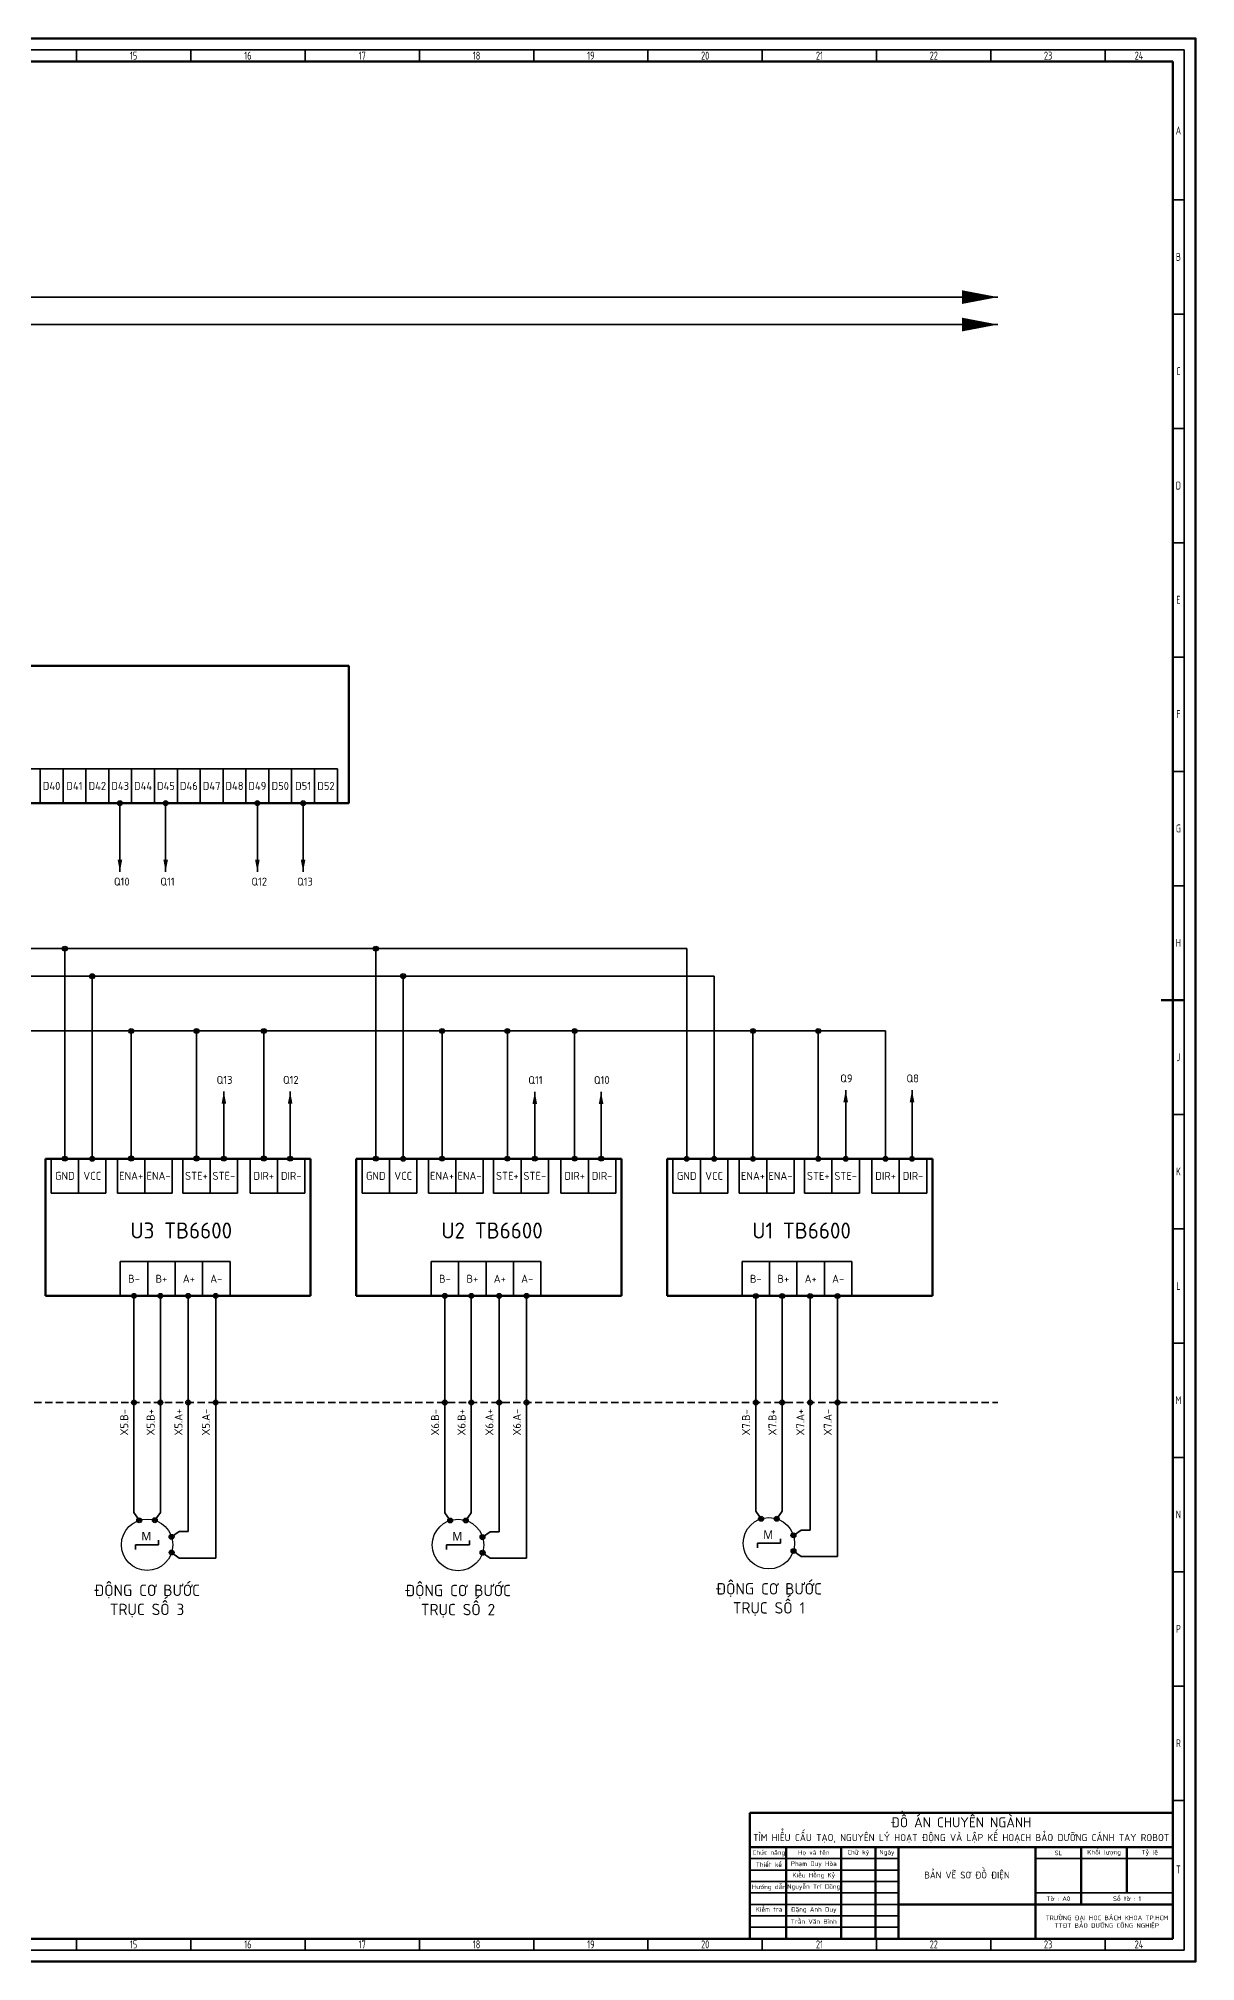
# Model space of a CAD drawing. Header units: millimetres. Extents: x -419 to 9215, y 1224 to 3301.
# Drawn here: x 1953 to 2459, y 1225 to 2066 of the extents above; entities that cross this region are included whole.
import ezdxf
from ezdxf.enums import TextEntityAlignment as Align

# ---------------------------------------------------------------- set-up
doc = ezdxf.new("R2010")
doc.units = ezdxf.units.MM
doc.linetypes.add('HIDDEN2', pattern=[4.7625, 3.175, -1.5875])
for name, color, linetype, lineweight in [('Chu', 241, 'Continuous', 35), ('Net 0.35', 20, 'Continuous', 35), ('Net 0.7', 7, 'Continuous', 70)]:
    doc.layers.add(name, color=color, linetype=linetype, lineweight=lineweight)
for name, color, linetype in [('DESCCHILD', 20, 'Continuous'), ('Layer3', 7, 'HIDDEN2'), ('MISC', 2, 'Continuous'), ('PHA_A', 1, 'Continuous'), ('PHA_C', 5, 'Continuous'), ('PHA_N', 7, 'Continuous'), ('SYMS', 7, 'Continuous'), ('THIET_BI', 4, 'Continuous')]:
    doc.layers.add(name, color=color, linetype=linetype)
doc.styles.add('SLDTEXTSTYLE1', font='TXT', dxfattribs={"width": 0.7})
doc.styles.get("Standard").update_dxf_attribs({"font": 'arial.ttf'})
doc.styles.add('WD_IEC', font='Meiryo UI.ttf')

# ---------------------------------------------------------------- blocks, each defined once
blk = doc.blocks.new('WDDOT')
for radius in [0.72, 0.449, 0.223]:
    blk.add_circle((0, 0), radius)
blk = doc.blocks.new('VMO13')
blk.add_circle((0, 0), 7.5)
at = {"style": 'WD_IEC'}
blk.add_attdef('TERM02', (-0.69, 7.75), '', height=2, rotation=90, dxfattribs=at)
for tag, p in [('INST', (-12.88, 12.75)), ('LOC', (-12.88, 9.25)), ('TAG1', (-12.88, 5.75)), ('DESC1', (-12.88, 1.5)), ('DESC2', (-12.88, -2)), ('DESC3', (-12.88, -5.5)), ('RATING1', (-12.88, -9)), ('RATING2', (-12.88, -12.5)), ('RATING3', (-12.88, -16)), ('RATING4', (-12.95, -19.58))]:
    blk.add_attdef(tag, text='', height=2.5, dxfattribs=at).set_placement(p, align=Align.RIGHT)
at = {"style": 'WD_IEC', "flags": 1}
for tag, p, height in [('X2TERM02', (0, 7.5), 0.32), ('CAT', (12.75, 6.5), 1.5), ('MFG', (12.75, 9), 1.5), ('X4LINK', (-7.5, 0), 0.32), ('X0TERM01', (-6.4, 3.9), 0.32), ('X0TERM03', (6.4, 3.9), 0.32), ('X1LINK', (7.5, 0), 0.32), ('X8TERM04', (0, -7.5), 0.32), ('ASSYCODE', (1, -9), 1), ('CATDESC', (1, -12), 1), ('FAMILY', (1, -10.5), 1)]:
    blk.add_attdef(tag, p, '', height=height, dxfattribs=at)
at = {"style": 'WD_IEC'}
for tag, p in [('TERM01', (-7.35, 4.34)), ('TERM03', (9.35, 4.53)), ('TERM04', (-0.59, -7.92))]:
    blk.add_attdef(tag, text='', height=2, rotation=90, dxfattribs=at).set_placement(p, align=Align.RIGHT)
for tag, p in [('M', (-0.22, 1.27)), ('3~', (-0.12, -3.73))]:
    blk.add_attdef(tag, text='', height=2.5, dxfattribs=at).set_placement(p, align=Align.CENTER)
at = {"lineweight": 15, "style": 'WD_IEC'}
blk.add_attdef('XREF', text='', height=2.5, dxfattribs=at).set_placement((-13.19, -22.86), align=Align.RIGHT)

msp = doc.modelspace()

# ---------------------------------------------------------------- linework, layer by layer
at = {"layer": 'Layer3', "lineweight": 35}
msp.add_line((1375.05, 1469.61), (2372.86, 1469.61), dxfattribs=at)
at = {"layer": 'Net 0.35', "linetype": 'Continuous', "lineweight": 35}
for p, q in [((1285.28, 2061.13), (2454.28, 2061.13)), ((1969.78, 2061.13), (1969.78, 2056.13)), ((2019.78, 2061.13), (2019.78, 2056.13)), ((2069.78, 2061.13), (2069.78, 2056.13)), ((2119.78, 2061.13), (2119.78, 2056.13)), ((2169.78, 2061.13), (2169.78, 2056.13)), ((2219.78, 2061.13), (2219.78, 2056.13)), ((2269.78, 2061.13), (2269.78, 2056.13)), ((2319.78, 2061.13), (2319.78, 2056.13)), ((2369.78, 2061.13), (2369.78, 2056.13)), ((2419.78, 2061.13), (2419.78, 2056.13)), ((2454.28, 2061.13), (2454.28, 1230.13)), ((2454.28, 1995.63), (2449.28, 1995.63)), ((2454.28, 1945.63), (2449.28, 1945.63)), ((2454.28, 1895.63), (2449.28, 1895.63)), ((2454.28, 1845.63), (2449.28, 1845.63)), ((2454.28, 1795.63), (2449.28, 1795.63)), ((2454.28, 1745.63), (2449.28, 1745.63)), ((2454.28, 1695.63), (2449.28, 1695.63)), ((2454.28, 1595.63), (2449.28, 1595.63)), ((2454.28, 1545.63), (2449.28, 1545.63)), ((2454.28, 1495.63), (2449.28, 1495.63)), ((2454.28, 1445.63), (2449.28, 1445.63)), ((2454.28, 1395.63), (2449.28, 1395.63)), ((2454.28, 1345.63), (2449.28, 1345.63)), ((2454.28, 1295.63), (2449.28, 1295.63)), ((2454.28, 1230.13), (1285.28, 1230.13)), ((1969.78, 1235.13), (1969.78, 1230.13)), ((2019.78, 1235.13), (2019.78, 1230.13)), ((2069.78, 1235.13), (2069.78, 1230.13)), ((2119.78, 1235.13), (2119.78, 1230.13)), ((2169.78, 1235.13), (2169.78, 1230.13)), ((2219.78, 1235.13), (2219.78, 1230.13)), ((2269.78, 1235.13), (2269.78, 1230.13)), ((2319.78, 1235.13), (2319.78, 1230.13)), ((2369.78, 1235.13), (2369.78, 1230.13)), ((2419.78, 1235.13), (2419.78, 1230.13))]:
    msp.add_line(p, q, dxfattribs=at)
at = {"layer": 'Net 0.35'}
for p, q in [((2264.28, 1270.13), (2329.28, 1270.13)), ((2389.28, 1270.13), (2449.28, 1270.13)), ((2264.28, 1265.13), (2329.28, 1265.13)), ((2264.28, 1260.13), (2329.28, 1260.13)), ((2264.28, 1255.13), (2329.28, 1255.13)), ((2389.28, 1255.13), (2449.28, 1255.13)), ((2329.28, 1250.13), (2264.28, 1250.13)), ((2264.28, 1245.13), (2329.28, 1245.13)), ((2264.28, 1240.13), (2329.28, 1240.13))]:
    msp.add_line(p, q, dxfattribs=at)
at = {"layer": 'Net 0.7', "linetype": 'Continuous', "lineweight": 70}
for p, q in [((1290.28, 2056.13), (2449.28, 2056.13)), ((2449.28, 2056.13), (2449.28, 1235.13)), ((2444.28, 1645.63), (2454.28, 1645.63)), ((2449.28, 1235.13), (1290.28, 1235.13))]:
    msp.add_line(p, q, dxfattribs=at)
at = {"layer": 'Net 0.7'}
for p, q in [((2449.28, 1290.13), (2264.28, 1290.13)), ((2264.28, 1290.13), (2264.28, 1235.13)), ((2264.28, 1275.13), (2449.28, 1275.13)), ((2280.28, 1275.13), (2280.28, 1235.13)), ((2304.28, 1275.13), (2304.28, 1235.13)), ((2319.28, 1275.13), (2319.28, 1235.13)), ((2329.28, 1275.13), (2329.28, 1235.13)), ((2389.28, 1275.13), (2389.28, 1235.13)), ((2409.28, 1275.13), (2409.28, 1250.13)), ((2429.28, 1275.13), (2429.28, 1255.13)), ((2329.28, 1250.13), (2449.28, 1250.13))]:
    msp.add_line(p, q, dxfattribs=at)
msp.add_lwpolyline([(1270.28, 1225.13), (2459.28, 1225.13), (2459.28, 2066.13), (1270.28, 2066.13)], close=True, dxfattribs=at)
at = {"layer": 'PHA_A', "lineweight": 35}
for p, q in [((1469.42, 1953.02), (2372.86, 1953.02)), ((1558.2, 1656.1), (2248.7, 1656.1)), ((1976.7, 1575.52), (1976.7, 1656.1)), ((2112.7, 1576.21), (2112.7, 1655.93)), ((2248.7, 1576.18), (2248.7, 1656.1)), ((1582.2, 1632.1), (2323.7, 1632.1)), ((1993.7, 1632.1), (1993.7, 1575.52)), ((2022.26, 1632.1), (2022.26, 1575.6)), ((2051.7, 1632.1), (2051.7, 1575.6)), ((2129.7, 1632.1), (2129.7, 1576.23)), ((2158.26, 1632.09), (2158.26, 1576.23)), ((2187.7, 1632.1), (2187.7, 1576.23)), ((2265.7, 1632.1), (2265.7, 1576.18)), ((2294.26, 1632.1), (2294.26, 1576.18)), ((2323.7, 1632.1), (2323.7, 1576.18)), ((1994.95, 1515.55), (1994.95, 1421.48)), ((2030.68, 1515.55), (2030.68, 1401.57)), ((2130.95, 1515.47), (2130.95, 1421.4)), ((2166.68, 1515.47), (2166.68, 1401.49)), ((2266.95, 1516.21), (2266.95, 1422.14)), ((2302.68, 1516.21), (2302.68, 1402.23)), ((1994.95, 1421.48), (1997.24, 1418.1)), ((2130.95, 1421.4), (2133.24, 1418.02)), ((2266.95, 1422.14), (2269.24, 1418.76)), ((2286.77, 1402.23), (2283.41, 1404.65)), ((2014.77, 1401.57), (2011.41, 1403.99)), ((2014.77, 1401.57), (2030.68, 1401.57)), ((2150.77, 1401.49), (2147.41, 1403.91)), ((2150.77, 1401.49), (2166.68, 1401.49)), ((2286.77, 1402.23), (2302.68, 1402.23))]:
    msp.add_line(p, q, dxfattribs=at)
msp.add_lwpolyline([(2372.86, 1953.02, 0, 6, 0), (2357.1, 1953.02, 6, 6, 0)], format="xyseb", dxfattribs=at)
at = {"layer": 'PHA_C', "lineweight": 35}
for p, q in [((1988.8, 1731.75), (1988.8, 1701.75)), ((2008.8, 1731.75), (2008.8, 1701.75)), ((2048.92, 1731.75), (2048.92, 1701.75)), ((2068.92, 1731.75), (2068.92, 1701.75)), ((2034.26, 1575.55), (2034.26, 1605.55)), ((2063.26, 1575.55), (2063.26, 1605.55)), ((2170.26, 1576.23), (2170.26, 1605.47)), ((2199.26, 1576.23), (2199.26, 1605.47)), ((2306.26, 1576.21), (2306.26, 1606.21)), ((2335.26, 1576.21), (2335.26, 1606.21))]:
    msp.add_line(p, q, dxfattribs=at)
for points in [[(1988.8, 1701.75, 0, 2, 0), (1988.8, 1707.01, 2, 2, 0)], [(2008.8, 1701.75, 0, 2, 0), (2008.8, 1707.01, 2, 2, 0)], [(2048.92, 1701.75, 0, 2, 0), (2048.92, 1707.01, 2, 2, 0)], [(2068.92, 1701.75, 0, 2, 0), (2068.92, 1707.01, 2, 2, 0)], [(2034.26, 1605.55, 0, 2, 0), (2034.26, 1600.29, 2, 2, 0)], [(2063.26, 1605.55, 0, 2, 0), (2063.26, 1600.29, 2, 2, 0)], [(2170.26, 1605.47, 0, 2, 0), (2170.26, 1600.21, 2, 2, 0)], [(2199.26, 1605.47, 0, 2, 0), (2199.26, 1600.21, 2, 2, 0)], [(2306.26, 1606.21, 0, 2, 0), (2306.26, 1600.95, 2, 2, 0)], [(2335.26, 1606.21, 0, 2, 0), (2335.26, 1600.95, 2, 2, 0)]]:
    msp.add_lwpolyline(points, format="xyseb", dxfattribs=at)
at = {"layer": 'PHA_N', "lineweight": 35}
for p, q in [((1469.42, 1941.02), (2372.86, 1941.02)), ((1546.2, 1668.1), (2236.7, 1668.1)), ((1964.7, 1575.55), (1964.7, 1668.1)), ((2100.7, 1576.23), (2100.7, 1668.1)), ((2236.7, 1576.21), (2236.7, 1668.1)), ((2006.5, 1515.55), (2006.5, 1421.48)), ((2018.68, 1515.55), (2018.68, 1413.13)), ((2142.5, 1515.47), (2142.5, 1421.4)), ((2154.68, 1515.47), (2154.68, 1413.05)), ((2278.5, 1516.21), (2278.5, 1422.14)), ((2290.68, 1516.21), (2290.68, 1413.79)), ((2006.5, 1421.48), (2004.08, 1418.12)), ((2142.5, 1421.4), (2140.08, 1418.03)), ((2278.5, 1422.14), (2276.08, 1418.77)), ((2014.77, 1413.13), (2011.39, 1410.84)), ((2014.77, 1413.13), (2018.68, 1413.13)), ((2150.77, 1413.05), (2147.39, 1410.76)), ((2150.77, 1413.05), (2154.68, 1413.05)), ((2286.77, 1413.79), (2283.39, 1411.5)), ((2286.77, 1413.79), (2290.68, 1413.79))]:
    msp.add_line(p, q, dxfattribs=at)
msp.add_lwpolyline([(2372.86, 1941.02, 0, 6, 0), (2357.1, 1941.02, 6, 6, 0)], format="xyseb", dxfattribs=at)
at = {"layer": 'THIET_BI', "lineweight": 35}
for p, q in [((1923.92, 1746.75), (2053.92, 1746.75)), ((1953.92, 1731.75), (1953.92, 1746.75)), ((1963.92, 1731.75), (1963.92, 1746.75)), ((1973.92, 1731.75), (1973.92, 1746.75)), ((1983.92, 1731.75), (1983.92, 1746.75)), ((1993.92, 1731.75), (1993.92, 1746.75)), ((2003.92, 1731.75), (2003.92, 1746.75)), ((2013.92, 1731.75), (2013.92, 1746.75)), ((2023.92, 1731.75), (2023.92, 1746.75)), ((2033.92, 1731.75), (2033.92, 1746.75)), ((2043.92, 1731.75), (2043.92, 1746.75)), ((2053.92, 1731.75), (2053.92, 1746.75)), ((2053.92, 1746.75), (2063.92, 1746.75)), ((2063.92, 1746.75), (2063.92, 1731.75)), ((2063.92, 1746.75), (2083.92, 1746.75)), ((2073.92, 1746.75), (2073.92, 1731.75)), ((2083.92, 1746.75), (2083.92, 1731.75)), ((1958.7, 1561.23), (1958.7, 1576.23)), ((1970.7, 1561.23), (1970.7, 1576.23)), ((1982.7, 1561.23), (1982.7, 1576.23)), ((1987.7, 1561.23), (1987.7, 1576.23)), ((1999.7, 1561.23), (1999.7, 1576.23)), ((2011.7, 1561.23), (2011.7, 1576.23)), ((2016.26, 1561.23), (2016.26, 1576.23)), ((2028.26, 1561.23), (2028.26, 1576.23)), ((2040.26, 1561.23), (2040.26, 1576.23)), ((2045.7, 1561.23), (2045.7, 1576.23)), ((2057.7, 1561.23), (2057.7, 1576.23)), ((2069.7, 1561.23), (2069.7, 1576.23)), ((2094.7, 1561.23), (2094.7, 1576.23)), ((2106.7, 1561.23), (2106.7, 1576.23)), ((2118.7, 1561.23), (2118.7, 1576.23)), ((2123.7, 1561.23), (2123.7, 1576.23)), ((2135.7, 1561.23), (2135.7, 1576.23)), ((2147.7, 1561.23), (2147.7, 1576.23)), ((2152.26, 1561.23), (2152.26, 1576.23)), ((2164.26, 1561.23), (2164.26, 1576.23)), ((2176.26, 1561.23), (2176.26, 1576.23)), ((2181.7, 1561.23), (2181.7, 1576.23)), ((2193.7, 1561.23), (2193.7, 1576.23)), ((2205.7, 1561.23), (2205.7, 1576.23)), ((2230.7, 1561.21), (2230.7, 1576.21)), ((2242.7, 1561.21), (2242.7, 1576.21)), ((2254.7, 1561.21), (2254.7, 1576.21)), ((2259.7, 1561.21), (2259.7, 1576.21)), ((2271.7, 1561.21), (2271.7, 1576.21)), ((2283.7, 1561.21), (2283.7, 1576.21)), ((2288.26, 1561.21), (2288.26, 1576.21)), ((2300.26, 1561.21), (2300.26, 1576.21)), ((2312.26, 1561.21), (2312.26, 1576.21)), ((2317.7, 1561.21), (2317.7, 1576.21)), ((2329.7, 1561.21), (2329.7, 1576.21)), ((2341.7, 1561.21), (2341.7, 1576.21)), ((1958.7, 1561.23), (1970.7, 1561.23)), ((1970.7, 1561.23), (1982.7, 1561.23)), ((1987.7, 1561.23), (1999.7, 1561.23)), ((1999.7, 1561.23), (2011.7, 1561.23)), ((2016.26, 1561.23), (2028.26, 1561.23)), ((2028.26, 1561.23), (2040.26, 1561.23)), ((2045.7, 1561.23), (2057.7, 1561.23)), ((2057.7, 1561.23), (2069.7, 1561.23)), ((2094.7, 1561.23), (2106.7, 1561.23)), ((2106.7, 1561.23), (2118.7, 1561.23)), ((2123.7, 1561.23), (2135.7, 1561.23)), ((2135.7, 1561.23), (2147.7, 1561.23)), ((2152.26, 1561.23), (2164.26, 1561.23)), ((2164.26, 1561.23), (2176.26, 1561.23)), ((2181.7, 1561.23), (2193.7, 1561.23)), ((2193.7, 1561.23), (2205.7, 1561.23)), ((2230.7, 1561.21), (2242.7, 1561.21)), ((2242.7, 1561.21), (2254.7, 1561.21)), ((2259.7, 1561.21), (2271.7, 1561.21)), ((2271.7, 1561.21), (2283.7, 1561.21)), ((2288.26, 1561.21), (2300.26, 1561.21)), ((2300.26, 1561.21), (2312.26, 1561.21)), ((2317.7, 1561.21), (2329.7, 1561.21)), ((2329.7, 1561.21), (2341.7, 1561.21)), ((1988.95, 1516.23), (1988.95, 1531.23)), ((1988.95, 1531.23), (2036.95, 1531.23)), ((2000.95, 1516.23), (2000.95, 1531.23)), ((2012.95, 1516.23), (2012.95, 1531.23)), ((2024.95, 1516.23), (2024.95, 1531.23)), ((2036.95, 1516.23), (2036.95, 1531.23)), ((2124.95, 1516.23), (2124.95, 1531.23)), ((2124.95, 1531.23), (2172.95, 1531.23)), ((2136.95, 1516.23), (2136.95, 1531.23)), ((2148.95, 1516.23), (2148.95, 1531.23)), ((2160.95, 1516.23), (2160.95, 1531.23)), ((2172.95, 1516.23), (2172.95, 1531.23)), ((2260.95, 1516.21), (2260.95, 1531.21)), ((2260.95, 1531.21), (2308.95, 1531.21)), ((2272.95, 1516.21), (2272.95, 1531.21)), ((2284.95, 1516.21), (2284.95, 1531.21)), ((2296.95, 1516.21), (2296.95, 1531.21)), ((2308.95, 1516.21), (2308.95, 1531.21)), ((2000.68, 1407.39), (1995.68, 1407.39)), ((1995.68, 1407.39), (1995.68, 1405.39)), ((2000.68, 1407.39), (2005.68, 1407.39)), ((2005.68, 1407.39), (2005.68, 1409.39)), ((2136.68, 1407.31), (2131.68, 1407.31)), ((2131.68, 1407.31), (2131.68, 1405.31)), ((2136.68, 1407.31), (2141.68, 1407.31)), ((2141.68, 1407.31), (2141.68, 1409.31)), ((2272.68, 1408.05), (2267.68, 1408.05)), ((2267.68, 1408.05), (2267.68, 1406.05)), ((2272.68, 1408.05), (2277.68, 1408.05)), ((2277.68, 1408.05), (2277.68, 1410.05))]:
    msp.add_line(p, q, dxfattribs=at)
at = {"layer": 'THIET_BI', "lineweight": 50}
for p, q in [((1958.7, 1576.23), (1956.2, 1576.23)), ((1956.2, 1576.23), (1956.2, 1516.23)), ((1982.7, 1576.23), (1958.7, 1576.23)), ((1987.7, 1576.23), (1982.7, 1576.23)), ((1987.7, 1576.23), (2072.2, 1576.23)), ((2072.2, 1576.23), (2072.2, 1516.23)), ((2094.7, 1576.23), (2092.2, 1576.23)), ((2092.2, 1576.23), (2092.2, 1516.23)), ((2118.7, 1576.23), (2094.7, 1576.23)), ((2123.7, 1576.23), (2118.7, 1576.23)), ((2123.7, 1576.23), (2208.2, 1576.23)), ((2208.2, 1576.23), (2208.2, 1516.23)), ((2230.7, 1576.21), (2228.2, 1576.21)), ((2228.2, 1576.21), (2228.2, 1516.21)), ((2254.7, 1576.21), (2230.7, 1576.21)), ((2259.7, 1576.21), (2254.7, 1576.21)), ((2259.7, 1576.21), (2344.2, 1576.21)), ((2344.2, 1576.21), (2344.2, 1516.21)), ((1956.2, 1516.23), (1985.2, 1516.23)), ((1985.2, 1516.23), (2040.7, 1516.23)), ((2040.7, 1516.23), (2072.2, 1516.23)), ((2092.2, 1516.23), (2121.2, 1516.23)), ((2121.2, 1516.23), (2176.7, 1516.23)), ((2176.7, 1516.23), (2208.2, 1516.23)), ((2228.2, 1516.21), (2257.2, 1516.21)), ((2257.2, 1516.21), (2312.7, 1516.21)), ((2312.7, 1516.21), (2344.2, 1516.21))]:
    msp.add_line(p, q, dxfattribs=at)
msp.add_lwpolyline([(1798.92, 1731.75), (2088.92, 1731.75), (2088.92, 1791.75), (1798.92, 1791.75)], close=True, dxfattribs=at)

# ---------------------------------------------------------------- block references
at = {"layer": 'PHA_A', "lineweight": 35, "xscale": 1.5000000075, "yscale": 1.5000000075, "zscale": 1.5000000075}
for p in [(1976.7, 1656.01), (2112.7, 1656.1), (1993.7, 1632.1), (2022.26, 1632.09), (2051.7, 1632.09), (2129.7, 1632.1), (2158.26, 1632.1), (2187.7, 1632.1), (2265.7, 1632.1), (2294.26, 1632.1)]:
    msp.add_blockref('WDDOT', p, dxfattribs=at)
at = {"layer": 'SYMS', "lineweight": 35}
for p, xscale, yscale, zscale in [((1988.8, 1731.75), 1.5000000075, 1.5000000075, 1.5000000075), ((2008.8, 1731.75), 1.5000000075, 1.5000000075, 1.5000000075), ((2048.92, 1731.75), 1.5000000075, 1.5000000075, 1.5000000075), ((2068.92, 1731.75), 1.5000000075, 1.5000000075, 1.5000000075), ((1964.7, 1668.1), 1.5000000075, 1.5000000075, 1.5000000075), ((2100.7, 1668.1), 1.5000000075, 1.5000000075, 1.5000000075), ((1964.7, 1576.23), 1.5000000075, 1.5000000075, 1.5000000075), ((1976.7, 1576.21), 1.5000000075, 1.5000000075, 1.5000000075), ((1993.7, 1576.37), 1.5000000075, 1.5000000075, 1.5000000075), ((1993.7, 1576.37), 1.5000000075, 1.5000000075, 1.5000000075), ((1993.7, 1576.23), 1.5000000075, 1.5000000075, 1.5000000075), ((2022.26, 1576.37), 1.5000000075, 1.5000000075, 1.5000000075), ((2022.26, 1576.37), 1.5000000075, 1.5000000075, 1.5000000075), ((2022.26, 1576.23), 1.5000000075, 1.5000000075, 1.5000000075), ((2051.7, 1576.37), 1.5000000075, 1.5000000075, 1.5000000075), ((2051.7, 1576.37), 1.5000000075, 1.5000000075, 1.5000000075), ((2051.7, 1576.23), 1.5000000075, 1.5000000075, 1.5000000075), ((2100.7, 1576.23), 1.5000000075, 1.5000000075, 1.5000000075), ((2112.7, 1576.21), 1.5000000075, 1.5000000075, 1.5000000075), ((2129.7, 1576.23), 1.5000000075, 1.5000000075, 1.5000000075), ((2158.26, 1576.23), 1.5000000075, 1.5000000075, 1.5000000075), ((2187.7, 1576.23), 1.5000000075, 1.5000000075, 1.5000000075), ((2236.7, 1576.21), 1.5000000075, 1.5000000075, 1.5000000075), ((2248.7, 1576.18), 1.5000000075, 1.5000000075, 1.5000000075), ((2265.7, 1576.18), 1.5000000075, 1.5000000075, 1.5000000075), ((2265.7, 1576.18), 1.5000000075, 1.5000000075, 1.5000000075), ((2294.26, 1576.18), 1.5000000075, 1.5000000075, 1.5000000075), ((2294.26, 1576.18), 1.5000000075, 1.5000000075, 1.5000000075), ((2323.7, 1576.18), 1.5000000075, 1.5000000075, 1.5000000075), ((2323.7, 1576.18), 1.5000000075, 1.5000000075, 1.5000000075), ((1994.95, 1516.23), 1.5, 1.5, 1.5), ((2006.5, 1516.23), 1.5, 1.5, 1.5), ((2018.68, 1516.23), 1.5, 1.5, 1.5), ((2030.68, 1516.23), 1.5, 1.5, 1.5), ((2130.95, 1516.23), 1.5, 1.5, 1.5), ((2142.5, 1516.23), 1.5, 1.5, 1.5), ((2154.68, 1516.23), 1.5, 1.5, 1.5), ((2166.68, 1516.23), 1.5, 1.5, 1.5), ((2266.95, 1516.21), 1.5, 1.5, 1.5), ((2278.5, 1516.21), 1.5, 1.5, 1.5), ((2290.68, 1516.21), 1.5, 1.5, 1.5), ((2302.68, 1516.21), 1.5, 1.5, 1.5), ((1994.95, 1469.59), 1.5, 1.5, 1.5), ((2006.5, 1469.59), 1.5, 1.5, 1.5), ((2018.68, 1469.61), 1.5, 1.5, 1.5), ((2030.68, 1469.59), 1.5, 1.5, 1.5), ((2130.95, 1469.61), 1.5, 1.5, 1.5), ((2142.5, 1469.61), 1.5, 1.5, 1.5), ((2154.68, 1469.61), 1.5, 1.5, 1.5), ((2166.68, 1469.61), 1.5, 1.5, 1.5), ((2266.95, 1469.61), 1.5, 1.5, 1.5), ((2278.5, 1469.61), 1.5, 1.5, 1.5), ((2290.68, 1469.61), 1.5, 1.5, 1.5), ((2302.68, 1469.61), 1.5, 1.5, 1.5), ((1997.24, 1418.1), 1.5, 1.5, 1.5), ((2004.08, 1418.12), 1.5, 1.5, 1.5), ((2133.24, 1418.02), 1.5, 1.5, 1.5), ((2140.08, 1418.03), 1.5, 1.5, 1.5), ((2269.24, 1418.76), 1.5, 1.5, 1.5), ((2276.08, 1418.77), 1.5, 1.5, 1.5)]:
    msp.add_blockref('WDDOT', p, dxfattribs=dict(at, xscale=xscale, yscale=yscale, zscale=zscale))
at = {"layer": 'SYMS', "lineweight": 35, "xscale": 1.5, "yscale": 1.5, "zscale": 1.5}
for p, rotation in [((2034.26, 1576.23), 180), ((2063.26, 1576.23), 180), ((2170.26, 1576.23), 180), ((2199.26, 1576.23), 180), ((2306.26, 1576.21), 180), ((2335.26, 1576.21), 180), ((2011.39, 1410.84), 270), ((2011.41, 1403.99), 270), ((2147.39, 1410.76), 270), ((2147.41, 1403.91), 270), ((2283.39, 1411.5), 270), ((2283.41, 1404.65), 270)]:
    msp.add_blockref('WDDOT', p, dxfattribs=dict(at, rotation=rotation))
at = {"layer": 'THIET_BI', "lineweight": 50}
ref = msp.add_blockref('VMO13', (2000.68, 1407.39), dxfattribs=dict(at, xscale=1.5, yscale=1.5, zscale=1.5))
ref.add_attrib('M', 'M', dxfattribs={"layer": 'MISC', "height": 3.75, "style": 'WD_IEC'}).set_placement((2000.35, 1409.29), align=Align.CENTER)
ref = msp.add_blockref('VMO13', (2136.68, 1407.31), dxfattribs=dict(at, xscale=1.5, yscale=1.5, zscale=1.5))
ref.add_attrib('M', 'M', dxfattribs={"layer": 'MISC', "height": 3.75, "style": 'WD_IEC'}).set_placement((2136.35, 1409.21), align=Align.CENTER)
ref = msp.add_blockref('VMO13', (2272.68, 1408.05), dxfattribs=dict(at, xscale=1.5, yscale=1.5, zscale=1.5))
ref.add_attrib('M', 'M', dxfattribs={"layer": 'MISC', "height": 3.75, "style": 'WD_IEC'}).set_placement((2272.35, 1409.95), align=Align.CENTER)

# ---------------------------------------------------------------- texts
at = {"layer": 'Chu', "char_height": 3.5, "attachment_point": 5, "style": 'SLDTEXTSTYLE1'}
for s, insert in [('{\\fTCVN 7284|b0|i0|c0|p34;15}', (1994.78, 2058.63)), ('{\\fTCVN 7284|b0|i0|c0|p34;16}', (2044.78, 2058.63)), ('{\\fTCVN 7284|b0|i0|c0|p34;17}', (2094.78, 2058.63)), ('{\\fTCVN 7284|b0|i0|c0|p34;18}', (2144.78, 2058.63)), ('{\\fTCVN 7284|b0|i0|c0|p34;19}', (2194.78, 2058.63)), ('{\\fTCVN 7284|b0|i0|c0|p34;20}', (2244.78, 2058.63)), ('{\\fTCVN 7284|b0|i0|c0|p34;21}', (2294.78, 2058.63)), ('{\\fTCVN 7284|b0|i0|c0|p34;22}', (2344.78, 2058.63)), ('{\\fTCVN 7284|b0|i0|c0|p34;23}', (2394.78, 2058.63)), ('{\\fTCVN 7284|b0|i0|c0|p34;24}', (2434.53, 2058.63)), ('{\\fTCVN 7284|b0|i0|c0|p34;A}', (2451.78, 2025.88)), ('{\\fTCVN 7284|b0|i0|c0|p34;B}', (2451.78, 1970.63)), ('{\\fTCVN 7284|b0|i0|c0|p34;C}', (2451.78, 1920.63)), ('{\\fTCVN 7284|b0|i0|c0|p34;D}', (2451.78, 1870.63)), ('{\\fTCVN 7284|b0|i0|c0|p34;E}', (2451.78, 1820.63)), ('{\\fTCVN 7284|b0|i0|c0|p34;F}', (2451.78, 1770.63)), ('{\\fTCVN 7284|b0|i0|c0|p34;G}', (2451.78, 1720.63)), ('{\\fTCVN 7284|b0|i0|c0|p34;H}', (2451.78, 1670.63)), ('{\\fTCVN 7284|b0|i0|c0|p34;J}', (2451.78, 1620.63)), ('{\\fTCVN 7284|b0|i0|c0|p34;K}', (2451.78, 1570.63)), ('{\\fTCVN 7284|b0|i0|c0|p34;L}', (2451.78, 1520.63)), ('{\\fTCVN 7284|b0|i0|c0|p34;M}', (2451.78, 1470.63)), ('{\\fTCVN 7284|b0|i0|c0|p34;N}', (2451.78, 1420.63)), ('{\\fTCVN 7284|b0|i0|c0|p34;P}', (2451.78, 1370.63)), ('{\\fTCVN 7284|b0|i0|c0|p34;R}', (2451.78, 1320.63)), ('{\\fTCVN 7284|b0|i0|c0|p34;T}', (2451.78, 1265.38)), ('{\\fTCVN 7284|b0|i0|c0|p34;15}', (1994.78, 1232.63)), ('{\\fTCVN 7284|b0|i0|c0|p34;16}', (2044.78, 1232.63)), ('{\\fTCVN 7284|b0|i0|c0|p34;17}', (2094.78, 1232.63)), ('{\\fTCVN 7284|b0|i0|c0|p34;18}', (2144.78, 1232.63)), ('{\\fTCVN 7284|b0|i0|c0|p34;19}', (2194.78, 1232.63)), ('{\\fTCVN 7284|b0|i0|c0|p34;20}', (2244.78, 1232.63)), ('{\\fTCVN 7284|b0|i0|c0|p34;21}', (2294.78, 1232.63)), ('{\\fTCVN 7284|b0|i0|c0|p34;22}', (2344.78, 1232.63)), ('{\\fTCVN 7284|b0|i0|c0|p34;23}', (2394.78, 1232.63)), ('{\\fTCVN 7284|b0|i0|c0|p34;24}', (2434.53, 1232.63))]:
    msp.add_mtext(s, dxfattribs=dict(at, insert=insert))
at = {"layer": 'Chu'}
for s, width, insert, char_height, attachment_point in [('{\\fTCVN 7284|b0|i0|c0|p34;\\H1x;ĐỒ ÁN CHUYÊN NGÀNH\\P\\H0.71429x;TÌM HIỂU CẤU TẠO, NGUYÊN LÝ HOẠT ĐỘNG VÀ LẬP KẾ HOẠCH BẢO DƯỠNG CÁNH TAY ROBOT}', 184.1058, (2356.78, 1282.63), 4.375, 5), ('{\\fTCVN 7284|b0|i0|c0|p34;Chức năng}', 18.9375, (2272.67, 1272.51), 2, 5), ('\\pxqc;{\\fTCVN 7284|b0|i0|c0|p34;Họ và tên}', 45.2329, (2292.28, 1272.63), 2, 5), ('\\pxqc;{\\fTCVN 7284|b0|i0|c0|p34;Chữ ký}', 18.9375, (2311.78, 1272.63), 2, 5), ('\\pxqc;{\\fTCVN 7284|b0|i0|c0|p34;Ngày}', 18.9375, (2324.28, 1272.63), 2, 5), ('\\pxqc;{\\fTCVN 7284|b0|i0|c0|p34;SL}', 45.2329, (2399.28, 1272.63), 2, 5), ('\\pxqc;{\\fTCVN 7284|b0|i0|c0|p34;Khối lượng}', 45.2329, (2419.28, 1272.63), 2, 5), ('\\pxqc;{\\fTCVN 7284|b0|i0|c0|p34;Tỷ lệ}', 45.2329, (2439.28, 1272.63), 2, 5), ('\\pxqc;{\\fTCVN 7284|b0|i0|c0|p34;Thiết kế}', 18.9375, (2272.67, 1267.51), 2, 5), ('\\pxqc;{\\fTCVN 7284|b0|i0|c0|p34;Phạm Duy Hòa}', 45.2329, (2292.28, 1267.63), 2, 5), ('\\pxqc;{\\fTCVN 7284|b0|i0|c0|p34;Kiều Hồng Kỷ}', 45.2329, (2292.28, 1262.63), 2, 5), ('{\\fTCVN 7284|b0|i0|c0|p34;BẢN VẼ SƠ ĐỒ ĐIỆN}', 51.3461, (2359.28, 1262.63), 3, 5), ('\\pxqc;{\\fTCVN 7284|b0|i0|c0|p34;Hướng dẫn}', 18.9375, (2272.67, 1257.51), 2, 5), ('\\pxqc;{\\fTCVN 7284|b0|i0|c0|p34;Nguyễn Trí Dũng}', 45.2329, (2292.28, 1257.63), 2, 5), ('\\pxqc;{\\fTCVN 7284|b0|i0|c0|p34;Tờ : A0}', 45.2329, (2399.28, 1252.63), 2, 5), ('\\pxqc;{\\fTCVN 7284|b0|i0|c0|p34;Số tờ : 1}', 45.2329, (2429.28, 1252.63), 2, 5), ('\\pxqc;{\\fTCVN 7284|b0|i0|c0|p34;Kiểm tra}', 18.9375, (2263.24, 1247.95), 2, 4), ('\\pxqc;{\\fTCVN 7284|b0|i0|c0|p34;Đặng Anh Duy}', 45.2329, (2292.28, 1247.63), 2, 5), ('{\\fTCVN 7284|b0|i0|c0|p34;TRƯỜNG ĐẠI HỌC BÁCH KHOA TP.HCM\\PTTĐT BẢO DƯỠNG CÔNG NGHIỆP}', 73.3531, (2420.49, 1242.33), 2, 5), ('\\pxqc;{\\fTCVN 7284|b0|i0|c0|p34;Trần Văn Bình}', 45.2329, (2292.28, 1242.63), 2, 5)]:
    msp.add_mtext_dynamic_manual_height_columns(s, width=width, gutter_width=156.61, heights=[0], dxfattribs=dict(at, insert=insert, char_height=char_height, attachment_point=attachment_point))
at = {"layer": 'DESCCHILD', "lineweight": 35, "char_height": 5, "attachment_point": 5}
for s, insert in [('\\pxqc;{\\fTCVN 7284|b0|i0|c0|p34;\\C0;ĐỘNG CƠ BƯỚC\\PTRỤC SỐ 3}', (2000.68, 1382.78)), ('\\pxqc;{\\fTCVN 7284|b0|i0|c0|p34;\\C0;ĐỘNG CƠ BƯỚC\\PTRỤC SỐ 2}', (2136.68, 1382.7)), ('\\pxqc;{\\fTCVN 7284|b0|i0|c0|p34;\\C0;ĐỘNG CƠ BƯỚC\\PTRỤC SỐ 1}', (2272.68, 1383.44))]:
    msp.add_mtext_dynamic_manual_height_columns(s, width=53.3112, gutter_width=12.5, heights=[0], dxfattribs=dict(at, insert=insert))
at = {"layer": 'PHA_C', "lineweight": 35, "char_height": 7, "attachment_point": 1}
for s, insert in [('{\\fTCVN 7284|b0|i0|c0|p34;\\C0;U3 TB6600}', (1993.4, 1548.33)), ('{\\fTCVN 7284|b0|i0|c0|p34;\\C0;U2 TB6600}', (2129.4, 1548.33)), ('{\\fTCVN 7284|b0|i0|c0|p34;\\C0;U1 TB6600}', (2265.4, 1548.3))]:
    msp.add_mtext_dynamic_manual_height_columns(s, width=141.9861, gutter_width=250.57, heights=[0], dxfattribs=dict(at, insert=insert))
at = {"layer": 'THIET_BI', "lineweight": 35, "char_height": 3.5, "attachment_point": 5}
for s, insert in [('\\pxqc;{\\fTCVN 7284|b0|i0|c0|p34;\\C0;D40}', (1958.92, 1739.25)), ('\\pxqc;{\\fTCVN 7284|b0|i0|c0|p34;\\C0;D41}', (1968.92, 1739.25)), ('\\pxqc;{\\fTCVN 7284|b0|i0|c0|p34;\\C0;D42}', (1978.92, 1739.25)), ('\\pxqc;{\\fTCVN 7284|b0|i0|c0|p34;\\C0;D43}', (1988.92, 1739.25)), ('\\pxqc;{\\fTCVN 7284|b0|i0|c0|p34;\\C0;D44}', (1998.92, 1739.25)), ('\\pxqc;{\\fTCVN 7284|b0|i0|c0|p34;\\C0;D45}', (2008.92, 1739.25)), ('\\pxqc;{\\fTCVN 7284|b0|i0|c0|p34;\\C0;D46}', (2018.92, 1739.25)), ('\\pxqc;{\\fTCVN 7284|b0|i0|c0|p34;\\C0;D47}', (2028.92, 1739.25)), ('\\pxqc;{\\fTCVN 7284|b0|i0|c0|p34;\\C0;D48}', (2038.92, 1739.25)), ('\\pxqc;{\\fTCVN 7284|b0|i0|c0|p34;\\C0;D49}', (2048.92, 1739.25)), ('\\pxqc;{\\fTCVN 7284|b0|i0|c0|p34;\\C0;D50}', (2058.92, 1739.25)), ('\\pxqc;{\\fTCVN 7284|b0|i0|c0|p34;\\C0;D51}', (2068.92, 1739.25)), ('\\pxqc;{\\fTCVN 7284|b0|i0|c0|p34;\\C0;D52}', (2078.92, 1739.25)), ('\\pxqc;{\\fTCVN 7284|b0|i0|c0|p34;\\C0;Q10}', (1989.6, 1697.41)), ('\\pxqc;{\\fTCVN 7284|b0|i0|c0|p34;\\C0;Q11}', (2009.6, 1697.41)), ('\\pxqc;{\\fTCVN 7284|b0|i0|c0|p34;\\C0;Q12}', (2049.73, 1697.41)), ('\\pxqc;{\\fTCVN 7284|b0|i0|c0|p34;\\C0;Q13}', (2069.73, 1697.41)), ('\\pxqc;{\\fTCVN 7284|b0|i0|c0|p34;\\C0;Q13}', (2034.55, 1610.69)), ('\\pxqc;{\\fTCVN 7284|b0|i0|c0|p34;\\C0;Q12}', (2063.55, 1610.69)), ('\\pxqc;{\\fTCVN 7284|b0|i0|c0|p34;\\C0;Q11}', (2170.55, 1610.61)), ('\\pxqc;{\\fTCVN 7284|b0|i0|c0|p34;\\C0;Q10}', (2199.55, 1610.61)), ('\\pxqc;{\\fTCVN 7284|b0|i0|c0|p34;\\C0;Q9}', (2306.55, 1611.35)), ('\\pxqc;{\\fTCVN 7284|b0|i0|c0|p34;\\C0;Q8}', (2335.55, 1611.35)), ('{\\fTCVN 7284|b0|i0|c0|p34;\\C0;GND}', (1964.7, 1568.73)), ('{\\fTCVN 7284|b0|i0|c0|p34;\\C0;VCC}', (1976.7, 1568.73)), ('{\\fTCVN 7284|b0|i0|c0|p34;\\C0;ENA+}', (1993.7, 1568.73)), ('{\\fTCVN 7284|b0|i0|c0|p34;\\C0;ENA-}', (2005.7, 1568.73)), ('{\\fTCVN 7284|b0|i0|c0|p34;\\C0;STE+}', (2022.26, 1568.73)), ('{\\fTCVN 7284|b0|i0|c0|p34;\\C0;STE-}', (2034.26, 1568.73)), ('{\\fTCVN 7284|b0|i0|c0|p34;\\C0;DIR+}', (2051.7, 1568.73)), ('{\\fTCVN 7284|b0|i0|c0|p34;\\C0;DIR-}', (2063.7, 1568.73)), ('{\\fTCVN 7284|b0|i0|c0|p34;\\C0;GND}', (2100.7, 1568.73)), ('{\\fTCVN 7284|b0|i0|c0|p34;\\C0;VCC}', (2112.7, 1568.73)), ('{\\fTCVN 7284|b0|i0|c0|p34;\\C0;ENA+}', (2129.7, 1568.73)), ('{\\fTCVN 7284|b0|i0|c0|p34;\\C0;ENA-}', (2141.7, 1568.73)), ('{\\fTCVN 7284|b0|i0|c0|p34;\\C0;STE+}', (2158.26, 1568.73)), ('{\\fTCVN 7284|b0|i0|c0|p34;\\C0;STE-}', (2170.26, 1568.73)), ('{\\fTCVN 7284|b0|i0|c0|p34;\\C0;DIR+}', (2187.7, 1568.73)), ('{\\fTCVN 7284|b0|i0|c0|p34;\\C0;DIR-}', (2199.7, 1568.73)), ('{\\fTCVN 7284|b0|i0|c0|p34;\\C0;GND}', (2236.7, 1568.71)), ('{\\fTCVN 7284|b0|i0|c0|p34;\\C0;VCC}', (2248.7, 1568.71)), ('{\\fTCVN 7284|b0|i0|c0|p34;\\C0;ENA+}', (2265.7, 1568.71)), ('{\\fTCVN 7284|b0|i0|c0|p34;\\C0;ENA-}', (2277.7, 1568.71)), ('{\\fTCVN 7284|b0|i0|c0|p34;\\C0;STE+}', (2294.26, 1568.71)), ('{\\fTCVN 7284|b0|i0|c0|p34;\\C0;STE-}', (2306.26, 1568.71)), ('{\\fTCVN 7284|b0|i0|c0|p34;\\C0;DIR+}', (2323.7, 1568.71)), ('{\\fTCVN 7284|b0|i0|c0|p34;\\C0;DIR-}', (2335.7, 1568.71)), ('\\pxqc;{\\fTCVN 7284|b0|i0|c0|p34;\\C0;B-}', (1994.95, 1523.73)), ('\\pxqc;{\\fTCVN 7284|b0|i0|c0|p34;\\C0;B+}', (2006.95, 1523.73)), ('\\pxqc;{\\fTCVN 7284|b0|i0|c0|p34;\\C0;A+}', (2018.95, 1523.73)), ('\\pxqc;{\\fTCVN 7284|b0|i0|c0|p34;\\C0;A-}', (2030.95, 1523.73)), ('\\pxqc;{\\fTCVN 7284|b0|i0|c0|p34;\\C0;B-}', (2130.95, 1523.73)), ('\\pxqc;{\\fTCVN 7284|b0|i0|c0|p34;\\C0;B+}', (2142.95, 1523.73)), ('\\pxqc;{\\fTCVN 7284|b0|i0|c0|p34;\\C0;A+}', (2154.95, 1523.73)), ('\\pxqc;{\\fTCVN 7284|b0|i0|c0|p34;\\C0;A-}', (2166.95, 1523.73)), ('\\pxqc;{\\fTCVN 7284|b0|i0|c0|p34;\\C0;B-}', (2266.95, 1523.71)), ('\\pxqc;{\\fTCVN 7284|b0|i0|c0|p34;\\C0;B+}', (2278.95, 1523.71)), ('\\pxqc;{\\fTCVN 7284|b0|i0|c0|p34;\\C0;A+}', (2290.95, 1523.71)), ('\\pxqc;{\\fTCVN 7284|b0|i0|c0|p34;\\C0;A-}', (2302.95, 1523.71))]:
    msp.add_mtext_dynamic_manual_height_columns(s, width=40.607, gutter_width=250.57, heights=[1.47], dxfattribs=dict(at, insert=insert))
at = {"layer": 'THIET_BI', "lineweight": 35, "char_height": 3.5, "attachment_point": 5, "rotation": 90}
for s, insert in [('\\pxql;{\\fTCVN 7284|b0|i0|c0|p34;\\C0;X5.B-}', (1990.68, 1475.5)), ('\\pxql;{\\fTCVN 7284|b0|i0|c0|p34;\\C0;X5.B+}', (2002.23, 1475.5)), ('\\pxql;{\\fTCVN 7284|b0|i0|c0|p34;\\C0;X5.A+}', (2014.42, 1475.5)), ('\\pxql;{\\fTCVN 7284|b0|i0|c0|p34;\\C0;X5.A-}', (2026.42, 1475.5)), ('\\pxql;{\\fTCVN 7284|b0|i0|c0|p34;\\C0;X6.B-}', (2126.68, 1475.5)), ('\\pxql;{\\fTCVN 7284|b0|i0|c0|p34;\\C0;X6.B+}', (2138.23, 1475.5)), ('\\pxql;{\\fTCVN 7284|b0|i0|c0|p34;\\C0;X6.A+}', (2150.42, 1475.5)), ('\\pxql;{\\fTCVN 7284|b0|i0|c0|p34;\\C0;X6.A-}', (2162.42, 1475.5)), ('\\pxql;{\\fTCVN 7284|b0|i0|c0|p34;\\C0;X7.B-}', (2262.68, 1475.51)), ('\\pxql;{\\fTCVN 7284|b0|i0|c0|p34;\\C0;X7.B+}', (2274.23, 1475.51)), ('\\pxql;{\\fTCVN 7284|b0|i0|c0|p34;\\C0;X7.A+}', (2286.42, 1475.51)), ('\\pxql;{\\fTCVN 7284|b0|i0|c0|p34;\\C0;X7.A-}', (2298.42, 1475.51))]:
    msp.add_mtext_dynamic_manual_height_columns(s, width=40.607, gutter_width=250.57, heights=[1.47], dxfattribs=dict(at, insert=insert))

doc.saveas('drawing.dxf')
